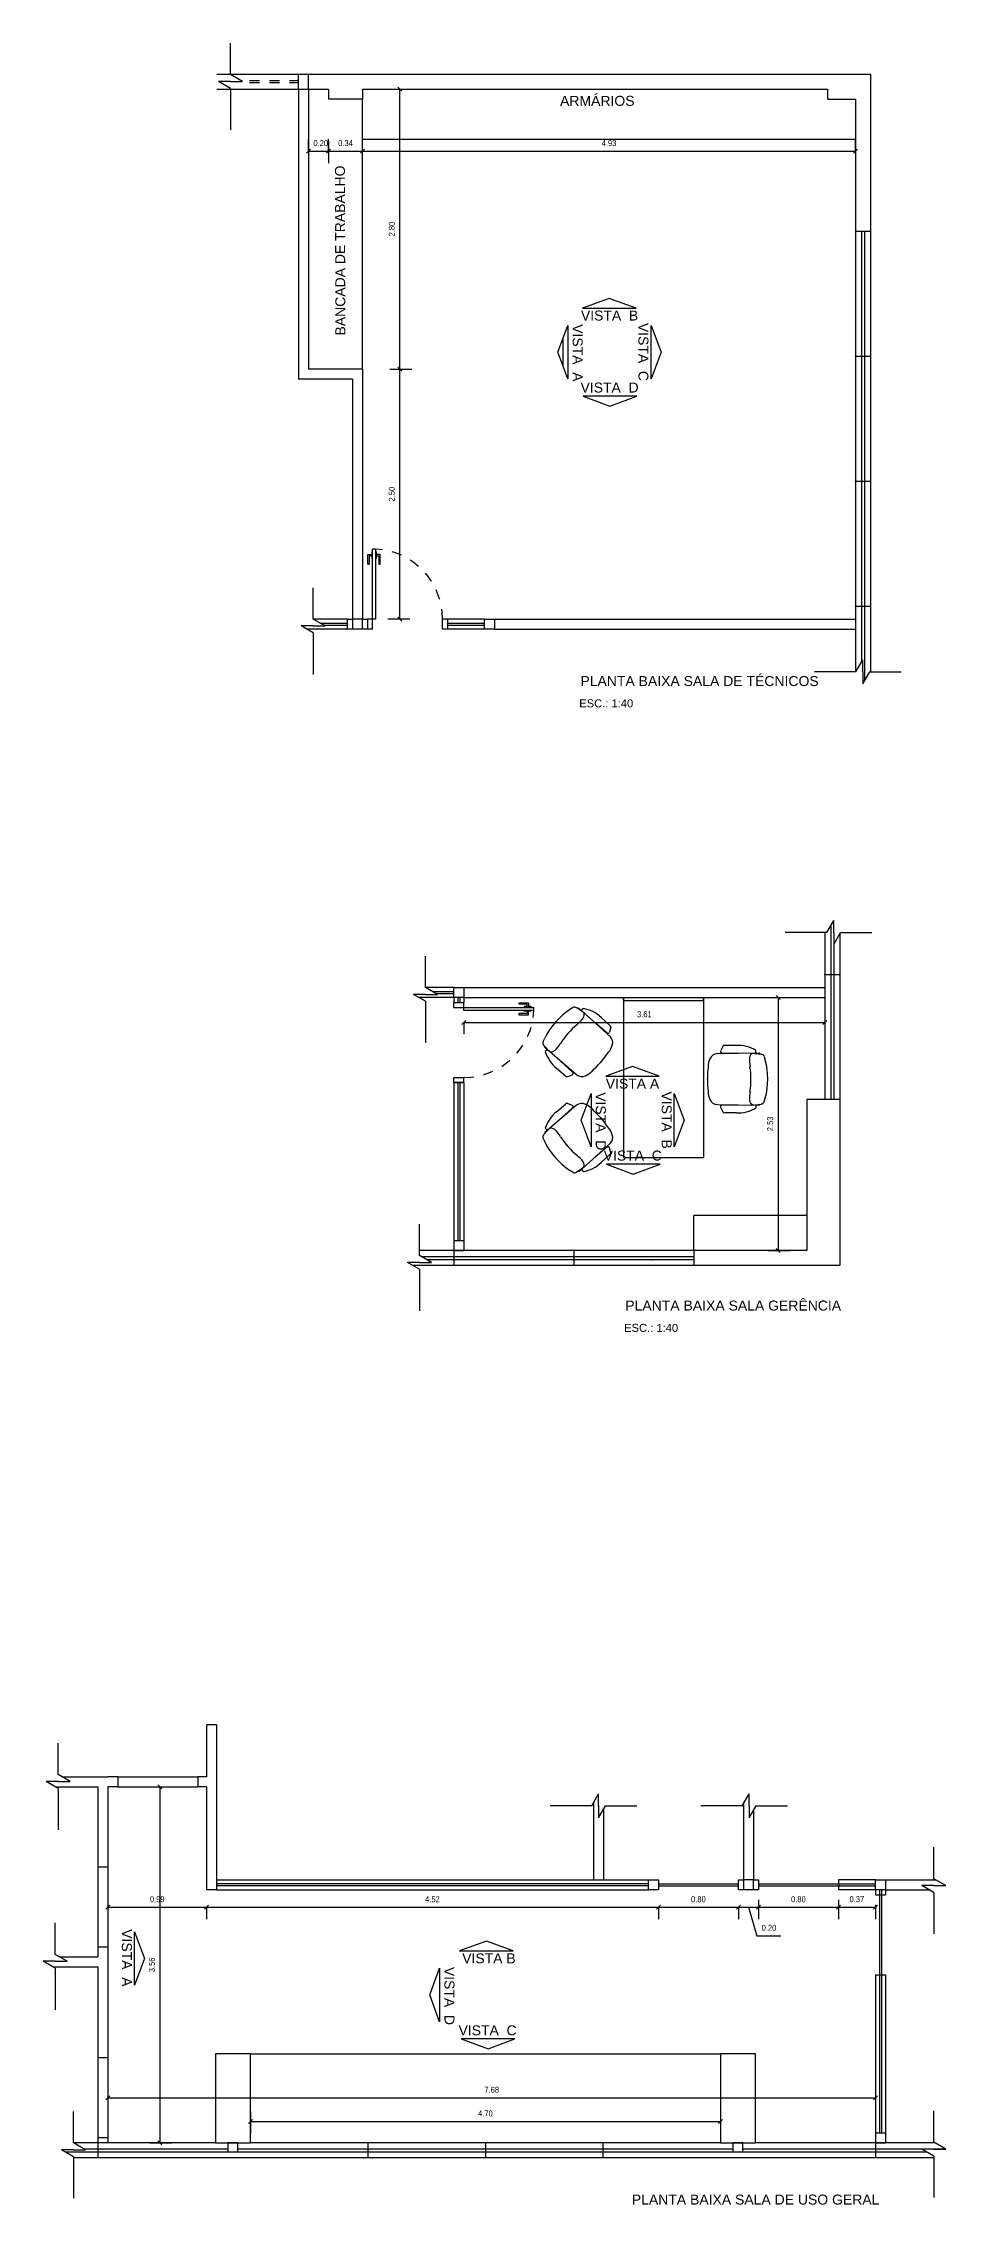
# Model space of a CAD drawing. Header units: millimetres. Extents: x 7034 to 7235, y -465 to -378.
# Drawn here: x 7084.59 to 7093.62, y -400.11 to -378.49 of the extents above; entities that cross this region are included whole.
import ezdxf

# ---------------------------------------------------------------- set-up
doc = ezdxf.new("R2010")
doc.units = ezdxf.units.MM
doc.header["$LTSCALE"] = 0.005
doc.linetypes.add('CONTINUO', pattern=[0])
doc.linetypes.add('DASHED', pattern=[19.05, 12.7, -6.35])
doc.layers.get('0').update_dxf_attribs({"linetype": 'CONTINUO'})
doc.layers.get('DEFPOINTS').update_dxf_attribs({"linetype": 'CONTINUO', "lineweight": 15})
for name, color, linetype in [('- COTAS', 12, 'Continuous'), ('A-05', 5, 'Continuous'), ('ARQ-PEITORIAL', 4, 'Continuous'), ('ARQ_ALVENARIA', 6, 'Continuous'), ('ARQ_ESQUADRIA', 5, 'Continuous'), ('ARQ_JANELAALTA', 150, 'DASHED'), ('ARQ_TXT_AMBIENTE', 3, 'Continuous'), ('JANELA', 10, 'Continuous'), ('NN_COTA', 1, 'Continuous'), ('NN_GESSO', 5, 'Continuous')]:
    doc.layers.add(name, color=color, linetype=linetype)
doc.layers.add('0-LAYOUT', color=250, linetype='Continuous', lineweight=25)
doc.layers.add('TEXTO', color=7, linetype='Continuous', lineweight=15)
doc.styles.add('ARQ', font='arial.ttf', dxfattribs={"width": 0.9})
doc.styles.add('R80-20', font='simplex.shx', dxfattribs={"height": 0.04})
doc.styles.get("Standard").update_dxf_attribs({"font": 'arial.ttf'})
doc.dimstyles.new('1-40', dxfattribs={"dimtxt": 0.06, "dimasz": 0.04, "dimexe": 0.1195, "dimexo": 0.1, "dimgap": 0.05, "dimtad": 1, "dimzin": 0, "dimdsep": 46, "dimtxsty": 'ARQ', "dimblk": 'OBLIQUE', "dimcen": 0.09, "dimclrd": 1, "dimclre": 1, "dimclrt": 7, "dimadec": 0, "dimazin": 0, "dimtm": 1e-09, "dimtfac": 1, "dimtofl": 0, "dimtmove": 0, "dimatfit": 3, "dimfxl": 0.1, "dimfxlon": 1, "dimtolj": 1, "dimtzin": 0, "dimlwd": -1, "dimlwe": -1, "dimarcsym": 0})

# ---------------------------------------------------------------- blocks, each defined once
blk = doc.blocks.new('seta')
at = {"layer": 'NN_COTA', "transparency": 33554549}
h = blk.add_hatch(dxfattribs=at)
h.set_pattern_fill('ANGLE', color=256)
h.set_pattern_definition([(0, (-0.006, 0.008), (0, 6.985), [5.08, -1.905]), (90, (-0.006, 0.008), (-6.985, 4e-16), [5.08, -1.905])])
h.paths.add_polyline_path([(17.271, -37.747), (17.539, -37.846), (17.806, -37.747)])
at = {"layer": 'NN_COTA'}
blk.add_lwpolyline([(17.271, -37.747), (17.806, -37.747), (17.539, -37.846), (17.271, -37.747)], dxfattribs=at)
blk = doc.blocks.new('_OBLIQUE')
at = {"color": 0, "linetype": 'ByBlock'}
blk.add_line((-0.5, -0.5), (0.5, 0.5), dxfattribs=at)
blk = doc.blocks.new('*D51')
at = {"layer": '- COTAS', "color": 1, "transparency": 16777216}
for p, q in [((7088.056, -381.751), (7088.276, -381.751)), ((7088.156, -384.251), (7088.156, -381.751)), ((7088.256, -384.251), (7088.037, -384.251))]:
    blk.add_line(p, q, dxfattribs=at)
at = {"layer": 'DEFPOINTS', "color": 0, "transparency": 16777216}
for p in [(7087.783, -381.751), (7088.156, -381.751), (7089.105, -384.251)]:
    blk.add_point(p, dxfattribs=at)
at = {"layer": '- COTAS', "color": 1, "transparency": 16777216, "xscale": 0.04, "yscale": 0.04, "zscale": 0.04}
for p, rotation in [((7088.156, -381.751), 90), ((7088.156, -384.251), 270)]:
    blk.add_blockref('_OBLIQUE', p, dxfattribs=dict(at, rotation=rotation))
at = {"layer": '- COTAS', "color": 7, "transparency": 16777216, "insert": (7088.076, -383.001), "char_height": 0.06, "attachment_point": 5, "rotation": 90, "style": 'ARQ'}
blk.add_mtext('\\A1;2.50', dxfattribs=at)
blk = doc.blocks.new('*D52')
at = {"layer": '- COTAS', "color": 1, "transparency": 16777216}
for p, q in [((7088.156, -378.951), (7088.276, -378.951)), ((7088.156, -381.751), (7088.156, -378.951)), ((7088.156, -381.751), (7088.276, -381.751))]:
    blk.add_line(p, q, dxfattribs=at)
at = {"layer": 'DEFPOINTS', "color": 0, "transparency": 16777216}
for p in [(7088.156, -378.951), (7088.156, -378.951), (7088.156, -381.751)]:
    blk.add_point(p, dxfattribs=at)
at = {"layer": '- COTAS', "color": 1, "transparency": 16777216, "xscale": 0.04, "yscale": 0.04, "zscale": 0.04}
for p, rotation in [((7088.156, -378.951), 90), ((7088.156, -381.751), 270)]:
    blk.add_blockref('_OBLIQUE', p, dxfattribs=dict(at, rotation=rotation))
at = {"layer": '- COTAS', "color": 7, "transparency": 16777216, "insert": (7088.076, -380.351), "char_height": 0.06, "attachment_point": 5, "rotation": 90, "style": 'ARQ'}
blk.add_mtext('\\A1;2.80', dxfattribs=at)
blk = doc.blocks.new('*D53')
at = {"layer": '- COTAS', "color": 1, "transparency": 16777216}
for p, q in [((7087.243, -379.572), (7087.243, -379.453)), ((7087.443, -379.472), (7087.443, -379.692)), ((7087.243, -379.572), (7087.443, -379.572))]:
    blk.add_line(p, q, dxfattribs=at)
at = {"layer": 'DEFPOINTS', "color": 0, "transparency": 16777216}
for p in [(7087.443, -379.051), (7087.243, -379.582), (7087.443, -379.572)]:
    blk.add_point(p, dxfattribs=at)
at = {"layer": '- COTAS', "color": 1, "transparency": 16777216, "xscale": 0.04, "yscale": 0.04, "zscale": 0.04, "rotation": 180}
blk.add_blockref('_OBLIQUE', (7087.243, -379.572), dxfattribs=at)
at = {"layer": '- COTAS', "color": 1, "transparency": 16777216, "xscale": 0.04, "yscale": 0.04, "zscale": 0.04}
blk.add_blockref('_OBLIQUE', (7087.443, -379.572), dxfattribs=at)
at = {"layer": '- COTAS', "color": 7, "transparency": 16777216, "insert": (7087.365, -379.492), "char_height": 0.06, "attachment_point": 5, "style": 'ARQ'}
blk.add_mtext('\\A1;0.20', dxfattribs=at)
blk = doc.blocks.new('*D54')
at = {"layer": '- COTAS', "color": 1, "transparency": 16777216}
for p, q in [((7087.783, -379.572), (7087.783, -379.453)), ((7092.713, -379.572), (7092.713, -379.453)), ((7087.783, -379.572), (7092.713, -379.572))]:
    blk.add_line(p, q, dxfattribs=at)
at = {"layer": 'DEFPOINTS', "color": 0, "transparency": 16777216}
for p in [(7087.783, -379.582), (7092.713, -379.572), (7092.713, -379.653)]:
    blk.add_point(p, dxfattribs=at)
at = {"layer": '- COTAS', "color": 1, "transparency": 16777216, "xscale": 0.04, "yscale": 0.04, "zscale": 0.04, "rotation": 180}
blk.add_blockref('_OBLIQUE', (7087.783, -379.572), dxfattribs=at)
at = {"layer": '- COTAS', "color": 1, "transparency": 16777216, "xscale": 0.04, "yscale": 0.04, "zscale": 0.04}
blk.add_blockref('_OBLIQUE', (7092.713, -379.572), dxfattribs=at)
at = {"layer": '- COTAS', "color": 7, "transparency": 16777216, "insert": (7090.248, -379.492), "char_height": 0.06, "attachment_point": 5, "style": 'ARQ'}
blk.add_mtext('\\A1;4.93', dxfattribs=at)
blk = doc.blocks.new('*D93')
at = {"layer": '- COTAS', "color": 1, "transparency": 16777216}
for p, q in [((7085.657, -395.929), (7085.877, -395.929)), ((7085.757, -395.929), (7085.757, -399.489)), ((7085.657, -399.489), (7085.877, -399.489))]:
    blk.add_line(p, q, dxfattribs=at)
at = {"layer": 'DEFPOINTS', "color": 0, "transparency": 16777216}
for p in [(7085.237, -395.929), (7085.237, -399.489), (7085.757, -399.489)]:
    blk.add_point(p, dxfattribs=at)
at = {"layer": '- COTAS', "color": 1, "transparency": 16777216, "xscale": 0.04, "yscale": 0.04, "zscale": 0.04}
for p, rotation in [((7085.757, -395.929), 90), ((7085.757, -399.489), 270)]:
    blk.add_blockref('_OBLIQUE', p, dxfattribs=dict(at, rotation=rotation))
at = {"layer": '- COTAS', "color": 7, "transparency": 16777216, "insert": (7085.677, -397.709), "char_height": 0.06, "attachment_point": 5, "rotation": 90, "style": 'ARQ'}
blk.add_mtext('\\A1;3.56', dxfattribs=at)
blk = doc.blocks.new('*D94')
at = {"layer": '- COTAS', "color": 1, "transparency": 16777216}
for p, q in [((7085.237, -398.939), (7085.237, -399.158)), ((7092.912, -398.939), (7092.912, -399.158)), ((7085.237, -399.039), (7092.912, -399.039))]:
    blk.add_line(p, q, dxfattribs=at)
at = {"layer": 'DEFPOINTS', "color": 0, "transparency": 16777216}
for p in [(7085.237, -398.639), (7092.912, -398.599), (7092.912, -399.039)]:
    blk.add_point(p, dxfattribs=at)
at = {"layer": '- COTAS', "color": 1, "transparency": 16777216, "xscale": 0.04, "yscale": 0.04, "zscale": 0.04, "rotation": 180}
blk.add_blockref('_OBLIQUE', (7085.237, -399.039), dxfattribs=at)
at = {"layer": '- COTAS', "color": 1, "transparency": 16777216, "xscale": 0.04, "yscale": 0.04, "zscale": 0.04}
blk.add_blockref('_OBLIQUE', (7092.912, -399.039), dxfattribs=at)
at = {"layer": '- COTAS', "color": 7, "transparency": 16777216, "insert": (7089.075, -398.958), "char_height": 0.06, "attachment_point": 5, "style": 'ARQ'}
blk.add_mtext('\\A1;7.68', dxfattribs=at)
blk = doc.blocks.new('*D96')
at = {"layer": '- COTAS', "color": 1, "transparency": 16777216}
for p, q in [((7086.662, -399.176), (7086.662, -399.395)), ((7091.362, -399.176), (7091.362, -399.395)), ((7086.662, -399.276), (7091.362, -399.276))]:
    blk.add_line(p, q, dxfattribs=at)
at = {"layer": 'DEFPOINTS', "color": 0, "transparency": 16777216}
for p in [(7086.662, -399.044), (7091.362, -399.044), (7091.362, -399.276)]:
    blk.add_point(p, dxfattribs=at)
at = {"layer": '- COTAS', "color": 1, "transparency": 16777216, "xscale": 0.04, "yscale": 0.04, "zscale": 0.04, "rotation": 180}
blk.add_blockref('_OBLIQUE', (7086.662, -399.276), dxfattribs=at)
at = {"layer": '- COTAS', "color": 1, "transparency": 16777216, "xscale": 0.04, "yscale": 0.04, "zscale": 0.04}
blk.add_blockref('_OBLIQUE', (7091.362, -399.276), dxfattribs=at)
at = {"layer": '- COTAS', "color": 7, "transparency": 16777216, "insert": (7089.012, -399.195), "char_height": 0.06, "attachment_point": 5, "style": 'ARQ'}
blk.add_mtext('\\A1;4.70', dxfattribs=at)
blk = doc.blocks.new('*D135')
at = {"layer": '- COTAS', "color": 1, "transparency": 16777216}
for p, q in [((7087.443, -379.572), (7087.443, -379.453)), ((7087.783, -379.572), (7087.783, -379.453)), ((7087.443, -379.572), (7087.783, -379.572))]:
    blk.add_line(p, q, dxfattribs=at)
at = {"layer": 'DEFPOINTS', "color": 0, "transparency": 16777216}
for p in [(7087.443, -379.572), (7087.783, -379.572), (7087.783, -379.572)]:
    blk.add_point(p, dxfattribs=at)
at = {"layer": '- COTAS', "color": 1, "transparency": 16777216, "xscale": 0.04, "yscale": 0.04, "zscale": 0.04, "rotation": 180}
blk.add_blockref('_OBLIQUE', (7087.443, -379.572), dxfattribs=at)
at = {"layer": '- COTAS', "color": 1, "transparency": 16777216, "xscale": 0.04, "yscale": 0.04, "zscale": 0.04}
blk.add_blockref('_OBLIQUE', (7087.783, -379.572), dxfattribs=at)
at = {"layer": '- COTAS', "color": 7, "transparency": 16777216, "insert": (7087.613, -379.492), "char_height": 0.06, "attachment_point": 5, "style": 'ARQ'}
blk.add_mtext('\\A1;0.34', dxfattribs=at)
blk = doc.blocks.new('*D139')
at = {"layer": '- COTAS', "color": 1, "transparency": 16777216}
for p, q in [((7091.84, -388.034), (7092.06, -388.034)), ((7091.94, -388.034), (7091.94, -390.564)), ((7091.84, -390.564), (7092.06, -390.564))]:
    blk.add_line(p, q, dxfattribs=at)
at = {"layer": 'DEFPOINTS', "color": 0, "transparency": 16777216}
for p in [(7091.608, -388.034), (7091.662, -390.564), (7091.94, -390.564)]:
    blk.add_point(p, dxfattribs=at)
at = {"layer": '- COTAS', "color": 1, "transparency": 16777216, "xscale": 0.04, "yscale": 0.04, "zscale": 0.04}
for p, rotation in [((7091.94, -388.034), 90), ((7091.94, -390.564), 270)]:
    blk.add_blockref('_OBLIQUE', p, dxfattribs=dict(at, rotation=rotation))
at = {"layer": '- COTAS', "color": 7, "transparency": 16777216, "insert": (7091.86, -389.299), "char_height": 0.06, "attachment_point": 5, "rotation": 90, "style": 'ARQ'}
blk.add_mtext('\\A1;2.53', dxfattribs=at)
blk = doc.blocks.new('*D140')
at = {"layer": '- COTAS', "color": 1, "transparency": 16777216}
for p, q in [((7088.797, -388.284), (7088.797, -388.403)), ((7088.797, -388.284), (7092.407, -388.284)), ((7092.407, -388.284), (7092.407, -388.403))]:
    blk.add_line(p, q, dxfattribs=at)
at = {"layer": 'DEFPOINTS', "color": 0, "transparency": 16777216}
for p in [(7088.797, -388.234), (7092.407, -388.221), (7092.407, -388.284)]:
    blk.add_point(p, dxfattribs=at)
at = {"layer": '- COTAS', "color": 1, "transparency": 16777216, "xscale": 0.04, "yscale": 0.04, "zscale": 0.04, "rotation": 180}
blk.add_blockref('_OBLIQUE', (7088.797, -388.284), dxfattribs=at)
at = {"layer": '- COTAS', "color": 1, "transparency": 16777216, "xscale": 0.04, "yscale": 0.04, "zscale": 0.04}
blk.add_blockref('_OBLIQUE', (7092.407, -388.284), dxfattribs=at)
at = {"layer": '- COTAS', "color": 7, "transparency": 16777216, "insert": (7090.602, -388.203), "char_height": 0.06, "attachment_point": 5, "style": 'ARQ'}
blk.add_mtext('\\A1;3.61', dxfattribs=at)
blk = doc.blocks.new('*D157')
at = {"layer": '- COTAS', "color": 1, "transparency": 16777216}
for p, q in [((7085.237, -397.133), (7085.237, -397.253)), ((7085.237, -397.133), (7086.222, -397.133)), ((7086.222, -397.133), (7086.222, -397.253))]:
    blk.add_line(p, q, dxfattribs=at)
at = {"layer": 'DEFPOINTS', "color": 0, "transparency": 16777216}
for p in [(7085.237, -397.129), (7086.222, -397.129), (7086.222, -397.133)]:
    blk.add_point(p, dxfattribs=at)
at = {"layer": '- COTAS', "color": 1, "transparency": 16777216, "xscale": 0.04, "yscale": 0.04, "zscale": 0.04, "rotation": 180}
blk.add_blockref('_OBLIQUE', (7085.237, -397.133), dxfattribs=at)
at = {"layer": '- COTAS', "color": 1, "transparency": 16777216, "xscale": 0.04, "yscale": 0.04, "zscale": 0.04}
blk.add_blockref('_OBLIQUE', (7086.222, -397.133), dxfattribs=at)
at = {"layer": '- COTAS', "color": 7, "transparency": 16777216, "insert": (7085.73, -397.053), "char_height": 0.06, "attachment_point": 5, "style": 'ARQ'}
blk.add_mtext('\\A1;0.99', dxfattribs=at)
blk = doc.blocks.new('*D158')
at = {"layer": '- COTAS', "color": 1, "transparency": 16777216}
for p, q in [((7086.222, -397.133), (7086.222, -397.253)), ((7086.222, -397.133), (7090.742, -397.133)), ((7090.742, -397.133), (7090.742, -397.253))]:
    blk.add_line(p, q, dxfattribs=at)
at = {"layer": 'DEFPOINTS', "color": 0, "transparency": 16777216}
for p in [(7086.222, -397.129), (7090.742, -397.133), (7090.742, -397.133)]:
    blk.add_point(p, dxfattribs=at)
at = {"layer": '- COTAS', "color": 1, "transparency": 16777216, "xscale": 0.04, "yscale": 0.04, "zscale": 0.04, "rotation": 180}
blk.add_blockref('_OBLIQUE', (7086.222, -397.133), dxfattribs=at)
at = {"layer": '- COTAS', "color": 1, "transparency": 16777216, "xscale": 0.04, "yscale": 0.04, "zscale": 0.04}
blk.add_blockref('_OBLIQUE', (7090.742, -397.133), dxfattribs=at)
at = {"layer": '- COTAS', "color": 7, "transparency": 16777216, "insert": (7088.482, -397.053), "char_height": 0.06, "attachment_point": 5, "style": 'ARQ'}
blk.add_mtext('\\A1;4.52', dxfattribs=at)
blk = doc.blocks.new('*D159')
at = {"layer": '- COTAS', "color": 1, "transparency": 16777216}
for p, q in [((7090.742, -397.133), (7090.742, -397.253)), ((7090.742, -397.133), (7091.542, -397.133)), ((7091.542, -397.133), (7091.542, -397.253))]:
    blk.add_line(p, q, dxfattribs=at)
at = {"layer": 'DEFPOINTS', "color": 0, "transparency": 16777216}
for p in [(7090.742, -397.133), (7091.542, -397.133), (7091.542, -397.133)]:
    blk.add_point(p, dxfattribs=at)
at = {"layer": '- COTAS', "color": 1, "transparency": 16777216, "xscale": 0.04, "yscale": 0.04, "zscale": 0.04, "rotation": 180}
blk.add_blockref('_OBLIQUE', (7090.742, -397.133), dxfattribs=at)
at = {"layer": '- COTAS', "color": 1, "transparency": 16777216, "xscale": 0.04, "yscale": 0.04, "zscale": 0.04}
blk.add_blockref('_OBLIQUE', (7091.542, -397.133), dxfattribs=at)
at = {"layer": '- COTAS', "color": 7, "transparency": 16777216, "insert": (7091.142, -397.053), "char_height": 0.06, "attachment_point": 5, "style": 'ARQ'}
blk.add_mtext('\\A1;0.80', dxfattribs=at)
blk = doc.blocks.new('*D160')
at = {"layer": '- COTAS', "color": 1, "transparency": 16777216}
for p, q in [((7091.742, -397.059), (7091.742, -397.253)), ((7091.542, -397.133), (7091.542, -397.253)), ((7091.542, -397.133), (7091.742, -397.133)), ((7091.642, -397.133), (7091.728, -397.42)), ((7091.728, -397.42), (7091.968, -397.42))]:
    blk.add_line(p, q, dxfattribs=at)
at = {"layer": 'DEFPOINTS', "color": 0, "transparency": 16777216}
for p in [(7091.742, -396.959), (7091.542, -397.133), (7091.742, -397.133)]:
    blk.add_point(p, dxfattribs=at)
at = {"layer": '- COTAS', "color": 1, "transparency": 16777216, "xscale": 0.04, "yscale": 0.04, "zscale": 0.04, "rotation": 180}
blk.add_blockref('_OBLIQUE', (7091.542, -397.133), dxfattribs=at)
at = {"layer": '- COTAS', "color": 1, "transparency": 16777216, "xscale": 0.04, "yscale": 0.04, "zscale": 0.04}
blk.add_blockref('_OBLIQUE', (7091.742, -397.133), dxfattribs=at)
at = {"layer": '- COTAS', "color": 7, "transparency": 16777216, "insert": (7091.848, -397.339), "char_height": 0.06, "attachment_point": 5, "style": 'ARQ'}
blk.add_mtext('\\A1;0.20', dxfattribs=at)
blk = doc.blocks.new('*D161')
at = {"layer": '- COTAS', "color": 1, "transparency": 16777216}
for p, q in [((7091.742, -397.059), (7091.742, -397.253)), ((7092.542, -397.059), (7092.542, -397.253)), ((7091.742, -397.133), (7092.542, -397.133))]:
    blk.add_line(p, q, dxfattribs=at)
at = {"layer": 'DEFPOINTS', "color": 0, "transparency": 16777216}
for p in [(7091.742, -396.959), (7092.542, -396.959), (7092.542, -397.133)]:
    blk.add_point(p, dxfattribs=at)
at = {"layer": '- COTAS', "color": 1, "transparency": 16777216, "xscale": 0.04, "yscale": 0.04, "zscale": 0.04, "rotation": 180}
blk.add_blockref('_OBLIQUE', (7091.742, -397.133), dxfattribs=at)
at = {"layer": '- COTAS', "color": 1, "transparency": 16777216, "xscale": 0.04, "yscale": 0.04, "zscale": 0.04}
blk.add_blockref('_OBLIQUE', (7092.542, -397.133), dxfattribs=at)
at = {"layer": '- COTAS', "color": 7, "transparency": 16777216, "insert": (7092.142, -397.053), "char_height": 0.06, "attachment_point": 5, "style": 'ARQ'}
blk.add_mtext('\\A1;0.80', dxfattribs=at)
blk = doc.blocks.new('*D162')
at = {"layer": '- COTAS', "color": 1, "transparency": 16777216}
for p, q in [((7092.542, -397.059), (7092.542, -397.253)), ((7092.542, -397.133), (7092.912, -397.133)), ((7092.912, -397.109), (7092.912, -397.253))]:
    blk.add_line(p, q, dxfattribs=at)
at = {"layer": 'DEFPOINTS', "color": 0, "transparency": 16777216}
for p in [(7092.542, -396.959), (7092.912, -397.009), (7092.912, -397.133)]:
    blk.add_point(p, dxfattribs=at)
at = {"layer": '- COTAS', "color": 1, "transparency": 16777216, "xscale": 0.04, "yscale": 0.04, "zscale": 0.04, "rotation": 180}
blk.add_blockref('_OBLIQUE', (7092.542, -397.133), dxfattribs=at)
at = {"layer": '- COTAS', "color": 1, "transparency": 16777216, "xscale": 0.04, "yscale": 0.04, "zscale": 0.04}
blk.add_blockref('_OBLIQUE', (7092.912, -397.133), dxfattribs=at)
at = {"layer": '- COTAS', "color": 7, "transparency": 16777216, "insert": (7092.727, -397.052), "char_height": 0.06, "attachment_point": 5, "style": 'ARQ'}
blk.add_mtext('\\A1;0.37', dxfattribs=at)

msp = doc.modelspace()

# ---------------------------------------------------------------- linework, layer by layer
at = {"layer": '0-LAYOUT'}
for p, q in [((7087.783, -381.751), (7087.783, -379.051)), ((7087.783, -379.451), (7092.713, -379.451))]:
    msp.add_line(p, q, dxfattribs=at)
at = {"layer": '0-LAYOUT', "linetype": 'ByBlock'}
for p, q in [((7089.888, -388.137), (7089.856, -388.157)), ((7090.003, -388.192), (7089.925, -388.139)), ((7089.949, -388.144), (7089.933, -388.145)), ((7090.26, -388.425), (7089.949, -388.144)), ((7089.973, -388.165), (7089.991, -388.146)), ((7090.392, -388.064), (7090.392, -388.034)), ((7090.392, -388.034), (7090.392, -389.634)), ((7090.392, -388.064), (7091.192, -388.064)), ((7091.192, -388.064), (7091.192, -388.034)), ((7091.192, -388.034), (7091.192, -389.634)), ((7090.231, -388.391), (7090.105, -388.284)), ((7090.169, -388.236), (7090.257, -388.314)), ((7090.266, -388.337), (7090.253, -388.381)), ((7089.59, -388.477), (7089.605, -388.443)), ((7089.659, -388.583), (7089.596, -388.514)), ((7089.605, -388.537), (7089.603, -388.521)), ((7089.923, -388.809), (7089.605, -388.537)), ((7089.629, -388.558), (7089.611, -388.577)), ((7091.331, -388.596), (7091.749, -388.59)), ((7091.385, -388.526), (7091.365, -388.567)), ((7091.375, -388.589), (7091.539, -388.593)), ((7091.524, -388.514), (7091.406, -388.515)), ((7091.678, -388.591), (7091.77, -388.602)), ((7091.717, -388.59), (7091.717, -388.564)), ((7091.749, -388.59), (7091.761, -388.601)), ((7091.8, -388.625), (7091.811, -388.661)), ((7089.724, -388.743), (7089.813, -388.82)), ((7089.885, -388.784), (7089.764, -388.673)), ((7089.836, -388.826), (7089.878, -388.808)), ((7091.8, -389.078), (7091.811, -389.042)), ((7089.923, -389.112), (7089.605, -389.384)), ((7089.724, -389.178), (7089.813, -389.101)), ((7089.885, -389.137), (7089.764, -389.248)), ((7089.836, -389.095), (7089.878, -389.113)), ((7091.331, -389.107), (7091.749, -389.112)), ((7091.385, -389.177), (7091.365, -389.136)), ((7091.375, -389.113), (7091.539, -389.11)), ((7091.524, -389.189), (7091.406, -389.188)), ((7091.678, -389.112), (7091.77, -389.101)), ((7091.717, -389.112), (7091.717, -389.139)), ((7091.749, -389.112), (7091.761, -389.101)), ((7089.59, -389.444), (7089.605, -389.478)), ((7089.659, -389.337), (7089.596, -389.407)), ((7089.605, -389.384), (7089.603, -389.4)), ((7089.629, -389.363), (7089.611, -389.343)), ((7090.26, -389.496), (7089.949, -389.776)), ((7090.231, -389.53), (7090.105, -389.636)), ((7090.169, -389.685), (7090.257, -389.607)), ((7090.266, -389.584), (7090.253, -389.54)), ((7090.392, -389.634), (7091.192, -389.634)), ((7089.888, -389.784), (7089.856, -389.764)), ((7090.003, -389.729), (7089.925, -389.782)), ((7089.949, -389.776), (7089.933, -389.776)), ((7089.973, -389.756), (7089.991, -389.775)), ((7092.227, -390.214), (7091.097, -390.214)), ((7091.097, -390.564), (7091.097, -390.214)), ((7085.337, -395.829), (7086.137, -395.829)), ((7085.337, -395.929), (7086.137, -395.929)), ((7085.137, -396.734), (7085.137, -397.529)), ((7085.237, -396.729), (7085.237, -397.529)), ((7085.137, -398.644), (7085.137, -399.439)), ((7085.237, -398.639), (7085.237, -399.439)), ((7086.662, -398.599), (7091.362, -398.599))]:
    msp.add_line(p, q, dxfattribs=at)
for centre, radius, start, end in [((7090.258, -388.763), 0.727, 123.5174, 153.896), ((7089.905, -388.165), 0.0328, 51.4098, 120.5547), ((7089.948, -388.211), 0.0523, 323.2944, 29.1682), ((7089.948, -388.211), 0.0523, 323.2944, 29.1682), ((7089.936, -388.474), 0.333, 45.7372, 80.6494), ((7090.395, -388.884), 0.742, 129.1314, 148.282), ((7089.695, -388.022), 0.368, 309.1313, 323.2958), ((7090.24, -388.379), 0.0141, 232.5784, 352.1311), ((7090.246, -388.332), 0.0207, 345.8779, 57.0329), ((7089.62, -388.49), 0.0328, 156.8587, 226.0036), ((7089.93, -388.481), 0.333, 196.764, 231.6762), ((7089.671, -388.526), 0.0523, 248.2452, 314.1189), ((7089.451, -388.3), 0.368, 314.1176, 328.2821), ((7089.227, -387.857), 1.249, 312.9781, 324.4353), ((7090.087, -388.456), 0.202, 320.8696, 343.9764), ((7090.199, -388.485), 0.0857, 341.4955, 44.5153), ((7091.337, -388.681), 0.0857, 94.1914, 157.2111), ((7091.376, -388.575), 0.0141, 146.5756, 266.1283), ((7091.403, -388.535), 0.0207, 81.6738, 152.8287), ((7091.541, -388.847), 0.333, 58.0573, 92.9695), ((7092.021, -388.666), 0.368, 175.4109, 189.5754), ((7091.706, -388.642), 0.0523, 109.5385, 175.4123), ((7091.769, -388.635), 0.0328, 18.152, 87.2969), ((7089.829, -388.806), 0.0207, 220.3805, 291.5354), ((7089.875, -388.794), 0.0141, 285.2823, 44.835), ((7089.974, -388.74), 0.0857, 232.8981, 295.9178), ((7089.932, -388.633), 0.202, 293.437, 316.5438), ((7092.482, -388.851), 1.249, 174.2714, 185.7286), ((7091.44, -388.734), 0.202, 154.7303, 177.8371), ((7090.926, -388.851), 0.742, 350.4247, 9.5753), ((7091.109, -388.851), 0.727, 344.8107, 15.1893), ((7091.44, -388.969), 0.202, 182.1629, 205.2697), ((7091.337, -389.021), 0.0857, 202.7889, 265.8086), ((7092.021, -389.036), 0.368, 170.4246, 184.5891), ((7091.706, -389.061), 0.0523, 184.5877, 250.4615), ((7091.706, -389.061), 0.0523, 184.5877, 250.4615), ((7089.93, -389.439), 0.333, 128.3238, 163.236), ((7089.829, -389.115), 0.0207, 68.4646, 139.6195), ((7089.875, -389.127), 0.0141, 315.165, 74.7177), ((7089.974, -389.181), 0.0857, 64.0822, 127.1019), ((7089.932, -389.288), 0.202, 43.4562, 66.563), ((7089.227, -390.064), 1.249, 35.5647, 47.0219), ((7091.376, -389.128), 0.0141, 93.8717, 213.4244), ((7091.403, -389.167), 0.0207, 207.1713, 278.3262), ((7091.541, -388.856), 0.333, 267.0305, 301.9427), ((7091.769, -389.067), 0.0328, 272.7031, 341.848), ((7089.62, -389.431), 0.0328, 133.9964, 203.1413), ((7090.258, -389.158), 0.727, 206.104, 236.4826), ((7089.671, -389.395), 0.0523, 45.8811, 111.7548), ((7089.451, -389.62), 0.368, 31.7179, 45.8824), ((7090.395, -389.037), 0.742, 211.718, 230.8686), ((7090.087, -389.465), 0.202, 16.0236, 39.1304), ((7090.199, -389.436), 0.0857, 315.4847, 18.5045), ((7089.695, -389.898), 0.368, 36.7042, 50.8687), ((7089.948, -389.709), 0.0523, 330.8318, 36.7056), ((7089.948, -389.709), 0.0523, 330.8318, 36.7056), ((7089.936, -389.447), 0.333, 279.3506, 314.2628), ((7090.24, -389.542), 0.0141, 7.8689, 127.4216), ((7090.246, -389.589), 0.0207, 302.9671, 14.1221), ((7089.905, -389.756), 0.0328, 239.4453, 308.5902)]:
    msp.add_arc(centre, radius, start, end, dxfattribs=at)
for p in [(7090.165, -388.682), (7091.232, -388.851), (7090.165, -389.239), (7090.681, -390.658)]:
    msp.add_point(p, dxfattribs=at)
at = {"layer": 'A-05'}
for points in [[(7086.662, -399.489), (7086.662, -398.599), (7086.312, -398.599), (7086.312, -399.489)], [(7091.712, -399.489), (7091.712, -398.599), (7091.362, -398.599), (7091.362, -399.489)]]:
    msp.add_lwpolyline(points, close=True, dxfattribs=at)
at = {"layer": 'ARQ-PEITORIAL'}
for p, q in [((7086.464, -378.806), (7086.464, -378.493)), ((7086.464, -378.876), (7086.344, -378.876)), ((7086.464, -378.945), (7086.344, -378.876)), ((7086.584, -378.876), (7086.464, -378.806)), ((7086.464, -378.876), (7086.584, -378.876)), ((7087.243, -378.951), (7087.243, -378.801)), ((7086.464, -378.945), (7086.464, -379.36)), ((7087.143, -378.951), (7087.143, -381.851)), ((7087.243, -378.951), (7087.243, -381.751)), ((7092.713, -380.371), (7092.713, -384.779)), ((7092.863, -380.371), (7092.863, -384.779)), ((7087.683, -381.851), (7087.143, -381.851)), ((7087.783, -381.751), (7087.243, -381.751)), ((7087.683, -381.851), (7087.683, -384.251)), ((7087.783, -381.751), (7087.783, -384.251)), ((7087.288, -384.251), (7087.288, -383.938)), ((7087.408, -384.32), (7087.288, -384.251)), ((7089.105, -384.251), (7092.713, -384.251)), ((7087.288, -384.32), (7087.168, -384.32)), ((7087.288, -384.39), (7087.168, -384.32)), ((7087.288, -384.32), (7087.408, -384.32)), ((7087.288, -384.39), (7087.288, -384.805)), ((7089.103, -384.351), (7092.713, -384.351)), ((7092.718, -384.779), (7092.788, -384.659)), ((7092.788, -384.779), (7092.788, -384.659)), ((7092.718, -384.779), (7092.304, -384.779)), ((7092.788, -384.779), (7092.788, -384.899)), ((7092.788, -384.899), (7092.857, -384.779)), ((7092.857, -384.779), (7093.171, -384.779)), ((7092.425, -387.387), (7092.495, -387.267)), ((7092.495, -387.387), (7092.495, -387.267)), ((7092.425, -387.387), (7092.01, -387.387)), ((7092.407, -387.387), (7092.407, -389.054)), ((7092.495, -387.387), (7092.495, -387.507)), ((7092.495, -387.507), (7092.564, -387.387)), ((7092.557, -387.398), (7092.557, -389.054)), ((7092.564, -387.387), (7092.877, -387.387)), ((7088.412, -387.935), (7088.412, -387.621)), ((7088.532, -388.004), (7088.412, -387.935)), ((7088.799, -387.934), (7092.407, -387.934)), ((7088.412, -388.004), (7088.292, -388.004)), ((7088.412, -388.073), (7088.292, -388.004)), ((7088.412, -388.004), (7088.532, -388.004)), ((7088.412, -388.073), (7088.412, -388.488)), ((7088.797, -388.034), (7092.407, -388.034)), ((7088.352, -390.615), (7088.352, -390.301)), ((7088.697, -390.464), (7088.797, -390.464)), ((7088.697, -390.464), (7088.697, -390.564)), ((7088.697, -390.564), (7088.797, -390.564)), ((7088.797, -390.464), (7088.797, -390.564)), ((7088.352, -390.684), (7088.232, -390.684)), ((7088.352, -390.753), (7088.232, -390.684)), ((7088.472, -390.684), (7088.352, -390.615)), ((7088.352, -390.684), (7088.472, -390.684)), ((7088.352, -390.753), (7088.352, -391.168)), ((7086.222, -395.309), (7086.222, -395.829)), ((7086.322, -395.309), (7086.222, -395.309)), ((7086.322, -395.309), (7086.322, -396.959)), ((7084.74, -395.806), (7084.74, -395.492)), ((7084.74, -395.875), (7084.62, -395.875)), ((7084.74, -395.944), (7084.62, -395.875)), ((7084.714, -395.929), (7085.137, -395.929)), ((7084.86, -395.875), (7084.74, -395.806)), ((7084.74, -395.875), (7084.86, -395.875)), ((7084.74, -395.944), (7084.74, -396.359)), ((7084.781, -395.829), (7085.237, -395.829)), ((7085.137, -395.929), (7085.137, -396.729)), ((7085.237, -395.929), (7085.237, -396.729)), ((7085.337, -395.929), (7085.237, -395.929)), ((7085.337, -395.829), (7085.337, -395.929)), ((7086.222, -395.829), (7086.137, -395.829)), ((7086.137, -395.829), (7086.137, -395.929)), ((7086.222, -395.929), (7086.222, -396.959)), ((7090.075, -396.117), (7089.66, -396.117)), ((7090.075, -396.117), (7090.144, -395.997)), ((7090.092, -396.086), (7090.092, -396.859)), ((7090.144, -396.117), (7090.144, -395.997)), ((7090.144, -396.117), (7090.144, -396.237)), ((7090.144, -396.237), (7090.213, -396.117)), ((7090.192, -396.153), (7090.192, -396.859)), ((7090.213, -396.117), (7090.527, -396.117)), ((7091.581, -396.117), (7091.166, -396.117)), ((7091.581, -396.117), (7091.65, -395.997)), ((7091.592, -396.097), (7091.592, -396.859)), ((7091.65, -396.117), (7091.65, -395.997)), ((7091.65, -396.117), (7091.65, -396.237)), ((7091.65, -396.237), (7091.719, -396.117)), ((7091.692, -396.163), (7091.692, -396.859)), ((7091.719, -396.117), (7092.033, -396.117)), ((7093.496, -396.847), (7093.496, -396.533)), ((7085.137, -396.729), (7085.237, -396.729)), ((7093.616, -396.916), (7093.496, -396.847)), ((7086.322, -396.959), (7086.222, -396.959)), ((7093.012, -396.959), (7093.451, -396.959)), ((7093.015, -396.859), (7093.518, -396.859)), ((7093.496, -396.916), (7093.376, -396.916)), ((7093.496, -396.985), (7093.376, -396.916)), ((7093.496, -396.916), (7093.616, -396.916)), ((7093.496, -396.985), (7093.496, -397.4)), ((7084.71, -397.604), (7084.71, -397.29)), ((7084.71, -397.673), (7084.59, -397.673)), ((7084.71, -397.743), (7084.59, -397.673)), ((7084.83, -397.673), (7084.71, -397.604)), ((7084.71, -397.673), (7084.83, -397.673)), ((7084.754, -397.629), (7085.137, -397.629)), ((7085.137, -397.529), (7085.137, -397.629)), ((7084.687, -397.729), (7085.137, -397.729)), ((7084.71, -397.743), (7084.71, -398.157)), ((7085.137, -397.729), (7085.137, -398.639)), ((7085.237, -398.639), (7085.137, -398.639)), ((7084.892, -399.489), (7084.892, -399.176)), ((7093.496, -399.483), (7093.496, -399.169)), ((7085.237, -399.439), (7085.137, -399.439)), ((7085.137, -399.439), (7085.137, -399.489)), ((7085.237, -399.439), (7085.237, -399.489)), ((7092.912, -399.389), (7093.012, -399.389)), ((7092.912, -399.389), (7092.912, -399.489)), ((7093.012, -399.389), (7093.012, -399.489)), ((7084.892, -399.559), (7084.772, -399.559)), ((7084.892, -399.628), (7084.772, -399.559)), ((7085.012, -399.559), (7084.892, -399.489)), ((7084.892, -399.559), (7085.012, -399.559)), ((7084.892, -399.628), (7084.892, -400.043)), ((7085.137, -399.489), (7085.137, -399.489)), ((7092.912, -399.489), (7093.012, -399.489)), ((7093.496, -399.552), (7093.376, -399.552)), ((7093.496, -399.621), (7093.376, -399.552)), ((7093.616, -399.552), (7093.496, -399.483)), ((7093.496, -399.552), (7093.616, -399.552)), ((7093.496, -399.621), (7093.496, -400.036))]:
    msp.add_line(p, q, dxfattribs=at)
for points in [[(7085.337, -395.829), (7085.237, -395.829)], [(7086.222, -395.929), (7086.222, -395.929), (7086.137, -395.929)], [(7085.137, -397.529), (7085.237, -397.529), (7085.237, -397.779), (7085.237, -398.639)]]:
    msp.add_lwpolyline(points, dxfattribs=at)
at = {"layer": 'ARQ_ALVENARIA'}
for p, q in [((7086.326, -378.801), (7092.863, -378.801)), ((7087.143, -378.951), (7087.143, -378.801)), ((7092.863, -378.801), (7092.863, -380.371)), ((7086.326, -378.951), (7087.143, -378.951)), ((7087.143, -378.951), (7087.443, -378.951)), ((7087.443, -378.951), (7087.443, -379.051)), ((7087.783, -379.051), (7087.443, -379.051)), ((7087.783, -378.951), (7092.433, -378.951)), ((7087.783, -378.951), (7087.783, -379.051)), ((7092.433, -378.951), (7092.433, -379.051)), ((7092.433, -379.051), (7092.713, -379.051)), ((7092.713, -379.051), (7092.713, -380.371)), ((7092.713, -380.371), (7092.863, -380.371)), ((7092.407, -389.054), (7092.227, -389.054)), ((7092.227, -389.054), (7092.227, -390.564)), ((7092.557, -389.054), (7092.407, -389.054)), ((7092.557, -389.054), (7092.557, -390.714)), ((7092.227, -390.564), (7091.097, -390.564)), ((7091.097, -390.564), (7091.097, -390.714)), ((7092.557, -390.714), (7091.097, -390.714))]:
    msp.add_line(p, q, dxfattribs=at)
at = {"layer": 'ARQ_ESQUADRIA'}
for p, q in [((7092.773, -380.371), (7092.773, -384.685)), ((7092.803, -380.371), (7092.803, -384.873)), ((7092.713, -381.621), (7092.863, -381.621)), ((7092.713, -382.871), (7092.863, -382.871)), ((7087.837, -383.605), (7087.876, -383.605)), ((7087.837, -383.703), (7087.837, -383.605)), ((7087.876, -383.619), (7087.851, -383.619)), ((7087.851, -383.619), (7087.851, -383.689)), ((7087.876, -383.577), (7087.876, -383.647)), ((7087.876, -383.577), (7087.883, -383.577)), ((7087.876, -383.647), (7087.883, -383.647)), ((7087.913, -383.551), (7087.883, -383.551)), ((7087.883, -384.251), (7087.883, -383.551)), ((7087.913, -383.551), (7087.913, -384.251)), ((7087.92, -383.577), (7087.913, -383.577)), ((7087.92, -383.647), (7087.913, -383.647)), ((7087.92, -383.577), (7087.92, -383.647)), ((7087.959, -383.605), (7087.92, -383.605)), ((7087.92, -383.619), (7087.945, -383.619)), ((7087.945, -383.619), (7087.945, -383.689)), ((7087.959, -383.703), (7087.959, -383.605)), ((7087.837, -383.703), (7087.851, -383.703)), ((7087.851, -383.689), (7087.851, -383.689)), ((7087.851, -383.689), (7087.851, -383.703)), ((7087.945, -383.689), (7087.945, -383.703)), ((7087.945, -383.689), (7087.945, -383.689)), ((7087.945, -383.703), (7087.959, -383.703)), ((7087.357, -384.291), (7087.633, -384.291)), ((7087.392, -384.311), (7087.633, -384.311)), ((7087.883, -384.251), (7087.833, -384.251)), ((7087.883, -384.351), (7087.883, -384.251)), ((7087.913, -384.251), (7087.883, -384.251)), ((7088.583, -384.351), (7088.583, -384.251)), ((7088.633, -384.251), (7088.583, -384.251)), ((7088.633, -384.291), (7089.003, -384.291)), ((7088.633, -384.311), (7089.003, -384.311)), ((7092.713, -384.121), (7092.863, -384.121)), ((7087.883, -384.351), (7087.833, -384.351)), ((7088.633, -384.351), (7088.583, -384.351)), ((7092.467, -387.314), (7092.467, -389.054)), ((7092.497, -387.502), (7092.497, -389.054)), ((7088.481, -387.974), (7088.697, -387.974)), ((7092.407, -387.804), (7092.557, -387.804)), ((7088.516, -387.994), (7088.697, -387.994)), ((7088.697, -388.134), (7088.697, -388.084)), ((7088.697, -388.134), (7088.797, -388.134)), ((7088.737, -388.034), (7088.737, -388.084)), ((7088.757, -388.034), (7088.757, -388.084)), ((7088.797, -388.134), (7088.797, -388.084)), ((7088.797, -388.134), (7089.497, -388.134)), ((7088.797, -388.164), (7088.797, -388.134)), ((7089.497, -388.164), (7088.797, -388.164)), ((7089.345, -388.088), (7089.443, -388.088)), ((7089.345, -388.088), (7089.345, -388.102)), ((7089.359, -388.102), (7089.345, -388.102)), ((7089.345, -388.196), (7089.345, -388.21)), ((7089.359, -388.196), (7089.345, -388.196)), ((7089.429, -388.102), (7089.359, -388.102)), ((7089.359, -388.102), (7089.359, -388.102)), ((7089.359, -388.196), (7089.359, -388.196)), ((7089.429, -388.196), (7089.359, -388.196)), ((7089.471, -388.127), (7089.401, -388.127)), ((7089.401, -388.127), (7089.401, -388.134)), ((7089.401, -388.171), (7089.401, -388.164)), ((7089.471, -388.171), (7089.401, -388.171)), ((7089.429, -388.127), (7089.429, -388.102)), ((7089.429, -388.171), (7089.429, -388.196)), ((7089.443, -388.088), (7089.443, -388.127)), ((7089.443, -388.21), (7089.443, -388.171)), ((7089.471, -388.127), (7089.471, -388.134)), ((7089.471, -388.171), (7089.471, -388.164)), ((7089.497, -388.164), (7089.497, -388.134)), ((7089.345, -388.21), (7089.443, -388.21)), ((7088.697, -388.834), (7088.797, -388.834)), ((7088.697, -388.884), (7088.697, -388.834)), ((7088.797, -388.884), (7088.797, -388.834)), ((7088.797, -388.884), (7088.697, -388.884)), ((7088.697, -388.884), (7088.797, -388.884)), ((7088.737, -388.884), (7088.737, -390.464)), ((7088.757, -388.884), (7088.757, -390.464)), ((7088.697, -390.564), (7088.697, -390.714)), ((7089.897, -390.564), (7089.897, -390.714)), ((7088.369, -390.624), (7091.097, -390.624)), ((7088.421, -390.654), (7091.097, -390.654)), ((7090.642, -396.899), (7086.322, -396.899)), ((7090.642, -396.919), (7086.322, -396.919)), ((7090.742, -396.899), (7091.542, -396.899)), ((7090.742, -396.919), (7091.542, -396.919)), ((7091.742, -396.899), (7092.542, -396.899)), ((7091.742, -396.919), (7092.542, -396.919)), ((7092.542, -396.899), (7092.912, -396.899)), ((7092.542, -396.919), (7092.912, -396.919)), ((7092.952, -396.959), (7092.952, -397.009)), ((7092.952, -397.009), (7092.952, -397.809)), ((7092.972, -396.959), (7092.972, -397.009)), ((7092.972, -397.009), (7092.972, -397.809)), ((7092.952, -397.809), (7092.952, -399.389)), ((7092.972, -397.809), (7092.972, -399.389)), ((7084.808, -399.579), (7086.437, -399.579)), ((7084.996, -399.549), (7086.437, -399.549)), ((7085.137, -399.489), (7085.137, -399.639)), ((7086.537, -399.549), (7091.487, -399.549)), ((7086.537, -399.579), (7091.487, -399.579)), ((7087.837, -399.489), (7087.837, -399.639)), ((7089.012, -399.489), (7089.012, -399.639)), ((7090.187, -399.489), (7090.187, -399.639)), ((7091.587, -399.549), (7093.612, -399.549)), ((7091.587, -399.579), (7093.423, -399.579)), ((7092.912, -399.489), (7092.912, -399.639))]:
    msp.add_line(p, q, dxfattribs=at)
for points in [[(7086.437, -399.489), (7086.437, -399.579), (7086.537, -399.579), (7086.537, -399.489)], [(7091.487, -399.489), (7091.487, -399.579), (7091.587, -399.579), (7091.587, -399.489)]]:
    msp.add_lwpolyline(points, close=True, dxfattribs=at)
for p in [(7092.713, -381.621), (7092.713, -382.871), (7092.713, -384.121), (7092.407, -387.804), (7087.837, -399.489), (7089.012, -399.489), (7090.187, -399.489)]:
    msp.add_point(p, dxfattribs=at)
at = {"layer": 'ARQ_JANELAALTA', "ltscale": 0.5}
for p, q in [((7086.652, -378.866), (7087.143, -378.866)), ((7086.652, -378.886), (7087.143, -378.886))]:
    msp.add_line(p, q, dxfattribs=at)
at = {"layer": 'ARQ_JANELAALTA'}
for centre, start, end in [((7087.882, -384.251), 0, 87.4911), ((7088.797, -388.134), 270, 357.4911)]:
    msp.add_arc(centre, 0.701, start, end, dxfattribs=at)
at = {"layer": 'JANELA'}
for p, q in [((7087.633, -384.251), (7087.288, -384.251)), ((7087.783, -384.251), (7087.683, -384.251)), ((7088.633, -384.251), (7088.633, -384.351)), ((7089.003, -384.251), (7088.633, -384.251)), ((7087.633, -384.351), (7087.221, -384.351)), ((7087.783, -384.351), (7087.683, -384.351)), ((7089.003, -384.351), (7088.633, -384.351)), ((7088.697, -387.934), (7088.412, -387.934)), ((7088.697, -388.034), (7088.345, -388.034)), ((7088.697, -388.034), (7088.697, -388.084)), ((7088.697, -388.084), (7088.797, -388.084)), ((7088.797, -388.034), (7088.797, -388.084)), ((7088.697, -388.884), (7088.697, -390.464)), ((7088.797, -388.884), (7088.797, -390.464)), ((7091.097, -390.564), (7088.352, -390.564)), ((7091.097, -390.714), (7088.285, -390.714)), ((7086.322, -396.859), (7090.646, -396.859)), ((7086.322, -396.959), (7090.642, -396.959)), ((7091.692, -396.859), (7091.592, -396.859)), ((7091.692, -396.959), (7091.592, -396.959)), ((7092.542, -396.859), (7092.542, -396.959)), ((7092.912, -396.859), (7092.542, -396.859)), ((7092.912, -396.959), (7092.542, -396.959)), ((7092.912, -396.959), (7092.912, -397.009)), ((7092.912, -397.009), (7093.012, -397.009)), ((7093.012, -396.959), (7093.012, -397.009)), ((7092.912, -397.809), (7092.912, -399.389)), ((7092.912, -397.809), (7093.012, -397.809)), ((7093.012, -397.809), (7093.012, -399.389)), ((7086.312, -399.489), (7084.892, -399.489)), ((7093.496, -399.639), (7084.892, -399.639)), ((7091.362, -399.489), (7086.662, -399.489)), ((7093.508, -399.489), (7091.712, -399.489))]:
    msp.add_line(p, q, dxfattribs=at)
for points in [[(7087.633, -384.251), (7087.683, -384.251), (7087.683, -384.351), (7087.633, -384.351)], [(7087.783, -384.251), (7087.833, -384.251), (7087.833, -384.351), (7087.783, -384.351)], [(7089.103, -384.351), (7089.003, -384.351), (7089.003, -384.251), (7089.103, -384.251)], [(7088.797, -388.034), (7088.697, -388.034), (7088.697, -387.934), (7088.797, -387.934)], [(7090.742, -396.959), (7090.642, -396.959), (7090.642, -396.859), (7090.742, -396.859)], [(7091.542, -396.859), (7091.592, -396.859), (7091.592, -396.959), (7091.542, -396.959)], [(7091.692, -396.859), (7091.742, -396.859), (7091.742, -396.959), (7091.692, -396.959)], [(7093.012, -396.959), (7092.912, -396.959), (7092.912, -396.859), (7093.012, -396.859)]]:
    msp.add_lwpolyline(points, close=True, dxfattribs=at)

# ---------------------------------------------------------------- block references
at = {"layer": 'NN_GESSO', "xscale": -1, "rotation": 180}
for p in [(7072.712, -418.89), (7072.945, -426.57), (7071.483, -435.317)]:
    msp.add_blockref('seta', p, dxfattribs=at)
at = {"layer": 'NN_GESSO'}
for p, rotation in [((7127.583, -364.043), 270), ((7052.922, -399.121), 89.99999999999999), ((7127.815, -371.724), 270), ((7053.154, -406.801), 89.99999999999999), ((7047.755, -415.183), 89.99999999999999), ((7126.301, -380.471), 270)]:
    msp.add_blockref('seta', p, dxfattribs=dict(at, rotation=rotation))
at = {"layer": 'NN_GESSO', "xscale": -1}
for p in [(7107.796, -344.275), (7108.029, -351.955), (7106.577, -360.702)]:
    msp.add_blockref('seta', p, dxfattribs=at)

# ---------------------------------------------------------------- texts
at = {"color": 1, "char_height": 0.09975, "width": 0.67765, "attachment_point": 1, "style": 'R80-20'}
for s, insert in [('\\pi0.05631;{\\fArial|b0|i0|c0|p34;VISTA  B}', (7089.911, -381.166)), ('\\pi0.05246;{\\fArial|b0|i0|c0|p34;VISTA  D}', (7089.911, -381.886)), ('\\pi0.07186;{\\fArial|b0|i0|c0|p34;VISTA A}', (7090.144, -388.847)), ('\\pi0.05151;{\\fArial|b0|i0|c0|p34;VISTA  C}', (7090.144, -389.566)), ('{\\fArial|b0|i0|c0|p34;VISTA B}', (7088.78, -397.594)), ('\\pi0.05151;{\\fArial|b0|i0|c0|p34;VISTA  C}', (7088.692, -398.314))]:
    msp.add_mtext(s, dxfattribs=dict(at, insert=insert))
at = {"color": 1, "char_height": 0.09975, "width": 0.67765, "attachment_point": 1, "rotation": 270, "style": 'R80-20'}
for s, insert in [('\\pi0.05151;{\\fArial|b0|i0|c0|p34;VISTA  C}', (7090.642, -381.238)), ('\\pi0.0525;{\\fArial|b0|i0|c0|p34;VISTA  A}', (7089.984, -381.25)), ('\\pi0.05246;{\\fArial|b0|i0|c0|p34;VISTA  D}', (7090.216, -388.93)), ('\\pi0.05631;{\\fArial|b0|i0|c0|p34;VISTA  B}', (7090.875, -388.919)), ('\\pi0.0525;{\\fArial|b0|i0|c0|p34;VISTA  A}', (7085.476, -397.3)), ('\\pi0.05246;{\\fArial|b0|i0|c0|p34;VISTA  D}', (7088.702, -397.677))]:
    msp.add_mtext(s, dxfattribs=dict(at, insert=insert))
at = {"layer": 'ARQ_TXT_AMBIENTE', "insert": (7089.603, -379.019), "char_height": 0.1, "attachment_point": 1}
msp.add_mtext_dynamic_manual_height_columns('    ARMÁRIOS', width=2.72651, gutter_width=12.5, heights=[0], dxfattribs=at)
at = {"layer": 'ARQ_TXT_AMBIENTE', "insert": (7087.512, -381.571), "char_height": 0.1, "attachment_point": 1, "rotation": 90.1507}
msp.add_mtext_dynamic_manual_height_columns('    BANCADA DE TRABALHO', width=3.62555, gutter_width=12.5, heights=[0], dxfattribs=at)
at = {"layer": 'TEXTO', "attachment_point": 1}
for s, insert, char_height in [('PLANTA BAIXA SALA DE TÉCNICOS', (7089.962, -384.821), 0.1), ('ESC.: 1:40', (7089.95, -385.054), 0.08), ('PLANTA BAIXA SALA GERÊNCIA', (7090.411, -391.066), 0.1), ('ESC.: 1:40', (7090.399, -391.299), 0.08), ('PLANTA BAIXA SALA DE USO GERAL', (7090.476, -400.006), 0.1)]:
    msp.add_mtext_dynamic_manual_height_columns(s, width=3.13121, gutter_width=12.5, heights=[0], dxfattribs=dict(at, insert=insert, char_height=char_height))

# ---------------------------------------------------------------- dimensions: what is measured, and where the dimension line sits
at = {"layer": '- COTAS'}
dim = msp.add_linear_dim(base=(7087.443, -379.572), p1=(7087.243, -379.582), p2=(7087.443, -379.051), dimstyle='1-40', dxfattribs=at)
dim.commit()
dim.dimension.update_dxf_attribs({"geometry": '*D53', "text_midpoint": (7087.365, -379.572), "dimtype": 160})
for base, p1, p2, picture, middle in [((7088.156, -378.951), (7088.156, -381.751), (7088.156, -378.951), '*D52', (7088.076, -380.351)), ((7088.156, -381.751), (7089.105, -384.251), (7087.783, -381.751), '*D51', (7088.076, -383.001)), ((7091.94, -390.564), (7091.608, -388.034), (7091.662, -390.564), '*D139', (7091.86, -389.299)), ((7085.757, -399.489), (7085.237, -395.929), (7085.237, -399.489), '*D93', (7085.677, -397.709))]:
    dim = msp.add_linear_dim(base=base, p1=p1, p2=p2, angle=90, dimstyle='1-40', dxfattribs=at)
    dim.commit()
    dim.dimension.update_dxf_attribs({"geometry": picture, "text_midpoint": middle})
for base, p1, p2, picture, middle in [((7087.783, -379.572), (7087.443, -379.572), (7087.783, -379.572), '*D135', (7087.613, -379.492)), ((7092.407, -388.284), (7088.797, -388.234), (7092.407, -388.221), '*D140', (7090.602, -388.203)), ((7086.222491355, -397.133148832), (7085.237491355, -397.129377136), (7086.222491355, -397.129377136), '*D157', (7085.729991355, -397.052514453)), ((7091.542, -397.133), (7090.742, -397.133), (7091.542, -397.133), '*D159', (7091.142, -397.053)), ((7092.912491355, -399.038623797), (7085.237491355, -398.639377136), (7092.912491355, -398.599377136), '*D94', (7089.074991355, -398.957989417)), ((7091.362, -399.276), (7086.662, -399.044), (7091.362, -399.044), '*D96', (7089.012, -399.195))]:
    dim = msp.add_linear_dim(base=base, p1=p1, p2=p2, dimstyle='1-40', dxfattribs=at)
    dim.commit()
    dim.dimension.update_dxf_attribs({"geometry": picture, "text_midpoint": middle})
for base, p1, p2, picture, middle in [((7092.713, -379.572), (7087.783, -379.582), (7092.713, -379.653), '*D54', (7090.248, -379.492)), ((7090.742, -397.133), (7086.222, -397.129), (7090.742, -397.133), '*D158', (7088.482, -397.053)), ((7091.742, -397.133), (7091.542, -397.133), (7091.742, -396.959), '*D160', (7091.778, -397.339)), ((7092.542, -397.133), (7091.742, -396.959), (7092.542, -396.959), '*D161', (7092.142, -397.053)), ((7092.912, -397.133), (7092.542, -396.959), (7092.912, -397.009), '*D162', (7092.727, -397.052))]:
    dim = msp.add_linear_dim(base=base, p1=p1, p2=p2, dimstyle='1-40', override={"dimtmove": 1}, dxfattribs=at)
    dim.commit()
    dim.dimension.update_dxf_attribs({"geometry": picture, "text_midpoint": middle})

doc.saveas('drawing.dxf')
